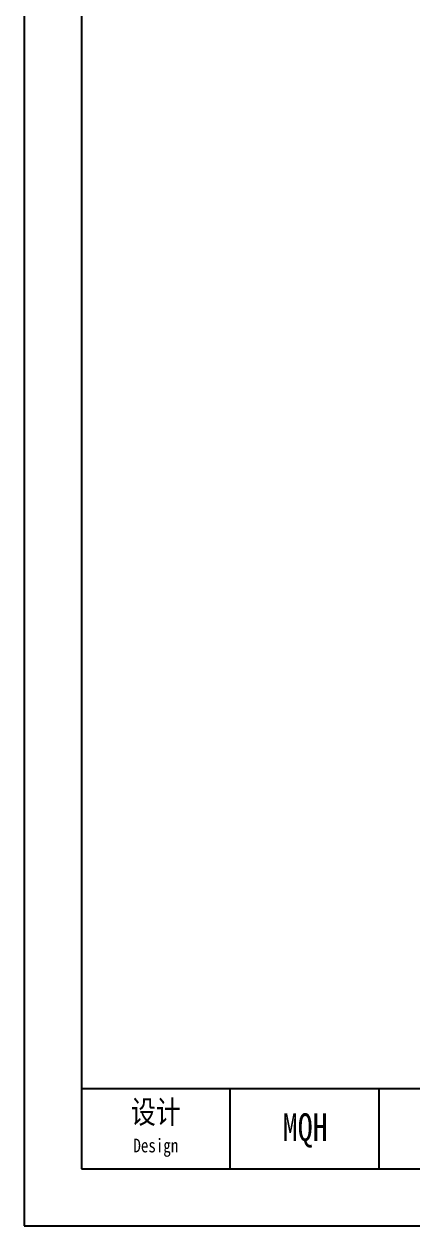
# Model space of a CAD drawing. Header units: inches. Extents: x -786 to 133009, y -39644 to 2522.
# Drawn here: x -299 to -101, y 47 to 661 of the extents above; entities that cross this region are included whole.
import ezdxf

# ---------------------------------------------------------------- set-up
doc = ezdxf.new("R2010")
doc.units = ezdxf.units.IN
doc.header["$MEASUREMENT"] = 0
doc.layers.add('标注线', color=3, linetype='Continuous', lineweight=25)
doc.layers.add('细实线', color=4, linetype='Continuous', lineweight=25)
doc.styles.add('宋体', font='', dxfattribs={"width": 0.8, "height": 5})
doc.styles.get('宋体').set_extended_font_data('SimSun')

# ---------------------------------------------------------------- blocks, each defined once
blk = doc.blocks.new('BZ-MQH')
for p, q in [((-214275.72, 20874.59), (-214275.72, 20643.59)), ((-214270.22, 20869.09), (-214270.22, 20649.09)), ((-214270.22, 20656.79), (-214107.97, 20656.79)), ((-214255.92, 20649.09), (-214255.92, 20656.79)), ((-214241.62, 20649.09), (-214241.62, 20656.79)), ((-214270.22, 20649.09), (-213954.52, 20649.09)), ((-214275.72, 20643.59), (-213949.02, 20643.59))]:
    blk.add_line(p, q)
at = {"layer": '标注线', "insert": (-214263.07, 20652.94), "char_height": 2.2, "width": 14.3, "attachment_point": 5, "style": '宋体'}
blk.add_mtext('设计\\P{\\H0.6x;Design}', dxfattribs=at)

msp = doc.modelspace()

# ---------------------------------------------------------------- block references
at = {"xscale": 5.318181818001904, "yscale": 5.318181818180165, "zscale": 5.318181818199322}
msp.add_blockref('BZ-MQH', (1139257.86298, -109739.77375), dxfattribs=at)

# ---------------------------------------------------------------- texts
at = {"layer": '细实线', "insert": (-155.82193, 95.35706), "char_height": 14.04, "width": 84.24, "attachment_point": 5, "style": '宋体'}
msp.add_mtext('MQH', dxfattribs=at)

doc.saveas('drawing.dxf')
